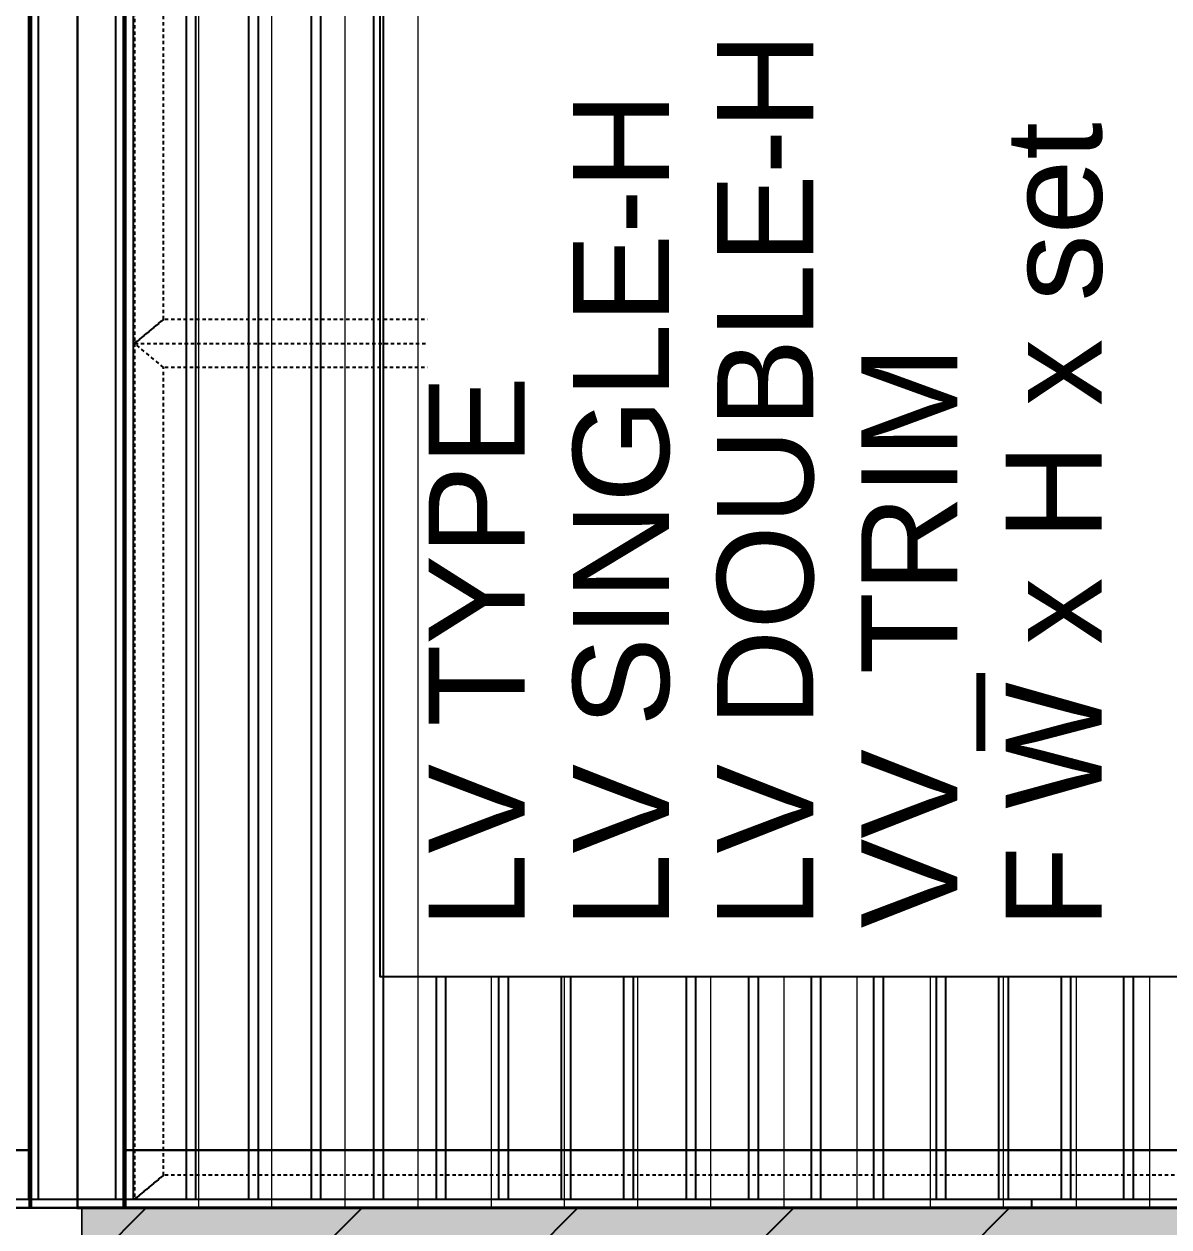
# Model space of a CAD drawing. Header units: millimetres. Extents: x -1379 to 1385823, y -4884429 to 548763.
# Drawn here: x 670190 to 671381, y -2335170 to -2333919 of the extents above; entities that cross this region are included whole.
import ezdxf
from ezdxf.enums import TextEntityAlignment as Align
from ezdxf.xclip import XClip

# ---------------------------------------------------------------- set-up
doc = ezdxf.new("R2010")
doc.units = ezdxf.units.MM
doc.header["$XCLIPFRAME"] = 0
doc.set_wipeout_variables(frame=1)
for name, pattern in [('CENTER', [50.8, 31.75, -6.35, 6.35, -6.35]), ('TA_GL_000.70000', [1.925, 0.7, -0.175, 0.175, -0.175, 0.7]), ('TA_HL_001.00000', [6.5, 3.55, -2.95])]:
    doc.linetypes.add(name, pattern=pattern)
for name, color, linetype in [('000 - 0_SYM_DWG_GRIDLINE_MAIN_COLOR_251', 7, 'Continuous'), ('000 - 0_SYM_DWG_SLOPE-SYM_TEXT_COLOR_3', 7, 'Continuous'), ('000 - CONCRETE_COL_HATCH_', 7, 'Continuous'), ('000 - GRID', 7, 'CENTER'), ('010 - ASPG_EXTR_MAIN_COLOR_2', 7, 'Continuous'), ('010 - ASPG_EXTR_WIPEOUT_', 7, 'Continuous'), ('010 - ASPG_FRAMING_MAIN_COLOR_1', 7, 'Continuous'), ('010 - ASPG_FRAMING_SUB_COLOR_2', 7, 'Continuous')]:
    doc.layers.add(name, color=color, linetype=linetype)
for name, color, linetype, plot in [('000 - CONCRETE_EX_LOUVERS_DEF_SUB', 7, 'Continuous', False), ('000 - ESTIMATE_ASPG_MAIN_COLOR_6', 7, 'Continuous', False), ('000 - ESTIMATE_ASPG_TEXT_COLOR_1', 7, 'Continuous', False), ('000 - ESTIMATE_ASPG_WIPEOUT_', 7, 'Continuous', False)]:
    doc.layers.add(name, color=color, linetype=linetype, plot=plot)
doc.layers.add('A-GLAZ-CURT', color=7, linetype='Continuous', lineweight=35)
doc.layers.add('WALL-E', color=7, linetype='Continuous', lineweight=50)
doc.styles.add('_Arial', font='arial.ttf')
doc.styles.add('ARIAL', font='arial.ttf')
doc.styles.add('TA', font='', dxfattribs={"height": 4.5})
doc.styles.get('TA').set_extended_font_data('Cordia New')

# ---------------------------------------------------------------- blocks, each defined once
blk = doc.blocks.new('DPA_CP_Entrance Louver Grill Vertical Z - Louver Grill Vertical Z-5243039-IV01 - ELEVATION 4')
at = {"layer": '000 - CONCRETE_EX_LOUVERS_DEF_SUB', "color": 7}
for p, q in [((2315227.7, 109885), (2313960.2, 109885)), ((2315227.7, 109885), (2313960.2, 109885)), ((2313960.2, 109885), (2315227.7, 109885)), ((2315227.7, 109885), (2313960.2, 109885)), ((2313959.7, 109825), (2313909.7, 109825)), ((2313909.7, 109825), (2313959.7, 109825)), ((2313959.7, 109825), (2313909.7, 109825)), ((2313909.7, 109825), (2313957.7, 109825)), ((2313909.7, 109825), (2315277.7, 109825)), ((2315277.7, 109825), (2313909.7, 109825)), ((2313957.7, 109825), (2313959.7, 109825))]:
    blk.add_line(p, q, dxfattribs=at)
blk = doc.blocks.new('DPA_CP_Entrance Louver Grill Vertical Z - Louver Grill Vertical Z-V174-IV01 - ELEVATION 4')
at = {"layer": '000 - CONCRETE_EX_LOUVERS_DEF_SUB', "color": 7}
for p, q in [((2313859.7, 109885), (2312460.2, 109885)), ((2313859.7, 109885), (2312460.2, 109885)), ((2312460.2, 109885), (2313859.7, 109885)), ((2313859.7, 109885), (2312460.2, 109885)), ((2312409.7, 109825), (2313909.7, 109825)), ((2313909.7, 109825), (2312409.7, 109825)), ((2313909.7, 109825), (2313859.7, 109825)), ((2313859.7, 109825), (2313909.7, 109825)), ((2313859.7, 109825), (2313861.7, 109825)), ((2313909.7, 109825), (2313859.7, 109825)), ((2313861.7, 109825), (2313909.7, 109825))]:
    blk.add_line(p, q, dxfattribs=at)
blk = doc.blocks.new('DPA_CP_Entrance Louver Grill Vertical Z - Louver Grill Vertical Z-V176-IV01 - ELEVATION 4')
at = {"layer": '000 - CONCRETE_EX_LOUVERS_DEF_SUB', "color": 7}
for p, q in [((2313860.2, 111625), (2313860.2, 109825)), ((2313860.2, 109825), (2313860.2, 111625)), ((2313862.2, 111625), (2313862.2, 109825)), ((2313862.2, 111625), (2313862.2, 109825)), ((2313910.2, 109825), (2313910.2, 111625)), ((2313910.2, 109825), (2313910.2, 111625)), ((2313910.2, 111625), (2313910.2, 109825)), ((2313910.2, 111625), (2313910.2, 109825)), ((2313860.2, 111575), (2313860.2, 109885)), ((2313860.2, 109885), (2313860.2, 111575)), ((2313860.2, 111575), (2313860.2, 109885)), ((2313860.2, 109885), (2313860.2, 111575)), ((2312460.2, 109885), (2313860.2, 109885)), ((2312460.2, 109885), (2313860.2, 109885)), ((2313860.2, 109885), (2312460.2, 109885)), ((2312460.2, 109885), (2313860.2, 109885)), ((2313910.2, 109825), (2313910.2, 109885)), ((2313910.2, 109885), (2313910.2, 109825)), ((2313910.2, 109825), (2312410.2, 109825)), ((2312410.2, 109825), (2313910.2, 109825)), ((2313860.2, 109825), (2313910.2, 109825)), ((2313910.2, 109825), (2313860.2, 109825)), ((2313860.2, 109825), (2313910.2, 109825)), ((2313862.2, 109825), (2313860.2, 109825)), ((2313910.2, 109825), (2313862.2, 109825))]:
    blk.add_line(p, q, dxfattribs=at)
blk = doc.blocks.new('DPA_CP_Entrance Louver Grill Vertical Z - Louver Grill Vertical Z-5242974-IV01 - ELEVATION 4')
at = {"layer": '000 - CONCRETE_EX_LOUVERS_DEF_SUB', "color": 7}
for p, q in [((2313910.2, 111625), (2313910.2, 109825)), ((2313910.2, 109825), (2313910.2, 111625)), ((2313910.2, 109825), (2313910.2, 111625)), ((2313910.2, 109825), (2313910.2, 111625)), ((2313958.2, 109825), (2313958.2, 111625)), ((2313958.2, 109825), (2313958.2, 111625)), ((2313960.2, 111625), (2313960.2, 109825)), ((2313960.2, 109825), (2313960.2, 111625)), ((2313960.2, 109885), (2313960.2, 111575)), ((2313960.2, 109885), (2313960.2, 111575)), ((2313960.2, 109885), (2313960.2, 111575)), ((2313960.2, 109885), (2313960.2, 111575)), ((2313910.2, 109825), (2313910.2, 109885)), ((2313910.2, 109885), (2313910.2, 109825)), ((2313960.2, 109885), (2315227.7, 109885)), ((2313960.2, 109885), (2315227.7, 109885)), ((2315227.7, 109885), (2313960.2, 109885)), ((2313960.2, 109885), (2315227.7, 109885)), ((2313910.2, 109825), (2313960.2, 109825)), ((2313960.2, 109825), (2313910.2, 109825)), ((2313958.2, 109825), (2313910.2, 109825)), ((2313910.2, 109825), (2313960.2, 109825)), ((2315277.7, 109825), (2313910.2, 109825)), ((2313910.2, 109825), (2315277.7, 109825)), ((2313960.2, 109825), (2313958.2, 109825))]:
    blk.add_line(p, q, dxfattribs=at)
blk = doc.blocks.new('GM_Louver Grill Vertical Z1 - Z Profile-V175-IV01 - ELEVATION 4')
at = {"layer": '000 - CONCRETE_EX_LOUVERS_DEF_SUB', "color": 7, "lineweight": 9}
blk.add_line((2311866.5, 109825), (2311866.5, 111625), dxfattribs=at)
blk = doc.blocks.new('DPA_Curved type B 1 - Curved Type B-5847192-IV01 - ELEVATION 4')
at = {"layer": 'A-GLAZ-CURT', "color": 7}
for p, q in [((2313959.7, 109825), (2313909.7, 109825)), ((2313909.7, 109825), (2315497.7, 109825)), ((2314703.7, 109825), (2313959.7, 109825)), ((2315447.7, 109825), (2314703.7, 109825))]:
    blk.add_line(p, q, dxfattribs=at)
blk = doc.blocks.new('C-1-IV01_REV00_20260605-145658_ELEVATION_4_EX')
at = {"layer": '000 - CONCRETE_EX_LOUVERS_DEF_SUB', "color": 7, "lineweight": 9}
for p, q in [((12040, 109825), (16165, 109825)), ((15695, 109825), (13845, 109825)), ((13845, 109825), (15695, 109825)), ((15695, 109825), (13845, 109825)), ((13845, 109825), (15695, 109825)), ((16155, 109825), (14582, 109825)), ((15895, 109825), (15695, 109825)), ((15695, 109825), (15895, 109825))]:
    blk.add_line(p, q, dxfattribs=at)
at = {"layer": 'WALL-E', "color": 7, "lineweight": 9}
for p, q in [((16145, 109825), (11582, 109825)), ((11582, 109825), (15895, 109825)), ((15895, 109825), (11582, 109825)), ((11582, 109825), (16145, 109825)), ((14582, 109825), (14582, 106775)), ((14582, 106775), (14582, 109825))]:
    blk.add_line(p, q, dxfattribs=at)
at = {"layer": '000 - CONCRETE_EX_LOUVERS_DEF_SUB', "color": 7}
for name, p in [('DPA_CP_Entrance Louver Grill Vertical Z - Louver Grill Vertical Z-V174-IV01 - ELEVATION 4', (-2299332.7, 0)), ('DPA_CP_Entrance Louver Grill Vertical Z - Louver Grill Vertical Z-V176-IV01 - ELEVATION 4', (-2299332.7, 0)), ('DPA_CP_Entrance Louver Grill Vertical Z - Louver Grill Vertical Z-5243039-IV01 - ELEVATION 4', (-2299332.7, 0)), ('DPA_CP_Entrance Louver Grill Vertical Z - Louver Grill Vertical Z-5242974-IV01 - ELEVATION 4', (-2299332.7, 0)), ('GM_Louver Grill Vertical Z1 - Z Profile-V175-IV01 - ELEVATION 4', (-2297239, 0)), ('GM_Louver Grill Vertical Z1 - Z Profile-V175-IV01 - ELEVATION 4', (-2297162.9, 0)), ('GM_Louver Grill Vertical Z1 - Z Profile-V175-IV01 - ELEVATION 4', (-2297086.8, 0)), ('GM_Louver Grill Vertical Z1 - Z Profile-V175-IV01 - ELEVATION 4', (-2297010.7, 0)), ('GM_Louver Grill Vertical Z1 - Z Profile-V175-IV01 - ELEVATION 4', (-2296934.6, 0)), ('GM_Louver Grill Vertical Z1 - Z Profile-V175-IV01 - ELEVATION 4', (-2296858.5, 0)), ('GM_Louver Grill Vertical Z1 - Z Profile-V175-IV01 - ELEVATION 4', (-2296782.4, 0)), ('GM_Louver Grill Vertical Z1 - Z Profile-V175-IV01 - ELEVATION 4', (-2296706.3, 0)), ('GM_Louver Grill Vertical Z1 - Z Profile-V175-IV01 - ELEVATION 4', (-2296630.2, 0)), ('GM_Louver Grill Vertical Z1 - Z Profile-V175-IV01 - ELEVATION 4', (-2296554.1, 0)), ('GM_Louver Grill Vertical Z1 - Z Profile-V175-IV01 - ELEVATION 4', (-2296478, 0)), ('GM_Louver Grill Vertical Z1 - Z Profile-V175-IV01 - ELEVATION 4', (-2296401.9, 0)), ('GM_Louver Grill Vertical Z1 - Z Profile-V175-IV01 - ELEVATION 4', (-2296325.9, 0)), ('GM_Louver Grill Vertical Z1 - Z Profile-V175-IV01 - ELEVATION 4', (-2296249.8, 0)), ('GM_Louver Grill Vertical Z1 - Z Profile-V175-IV01 - ELEVATION 4', (-2296173.7, 0))]:
    blk.add_blockref(name, p, dxfattribs=at)
at = {"layer": 'A-GLAZ-CURT', "color": 7}
blk.add_blockref('DPA_Curved type B 1 - Curved Type B-5847192-IV01 - ELEVATION 4', (-2299332.7, 0), dxfattribs=at)
blk = doc.blocks.new('*U2276')
at = {"layer": '000 - 0_SYM_DWG_GRIDLINE_MAIN_COLOR_251', "color": 7, "linetype": 'ByBlock', "ltscale": 5}
blk.add_line((10, 0), (-345.735, 0), dxfattribs=at)
at = {"color": 7, "style": 'TA', "flags": 1}
blk.add_attdef('LOCATION', (6, -6), '', height=4.5, rotation=270, dxfattribs=at)
at = {"layer": '000 - 0_SYM_DWG_SLOPE-SYM_TEXT_COLOR_3', "color": 7, "style": 'ARIAL'}
blk.add_attdef('GRID-HEAD', text='', height=4, rotation=90, dxfattribs=at).set_placement((25.6, 0), align=Align.MIDDLE_CENTER)
blk = doc.blocks.new('C-1-IV01_REV00_20260614-165118_ELEVATION_4_DIMS')
at = {"layer": '000 - GRID', "color": 7, "linetype": 'TA_GL_000.70000', "xscale": 50, "yscale": 50, "zscale": 50, "rotation": 270}
blk.add_blockref('*U2276', (15570, 100000), dxfattribs=at)
blk = doc.blocks.new('*U2534')
at = {"color": 7}
blk.add_wipeout([(50, 0), (1450, 0), (1450, 1780), (50, 1780)], dxfattribs=at).dxf.layer = '010 - ASPG_EXTR_WIPEOUT_'
at = {"layer": '010 - ASPG_FRAMING_SUB_COLOR_2', "color": 7}
blk.add_lwpolyline([(50, 0), (1450, 0), (1450, 1780), (50, 1780)], close=True, dxfattribs=at)
at = {"color": 7}
blk.add_wipeout([(1450, 0), (1550, 0), (1550, 1780), (1450, 1780)], dxfattribs=at).dxf.layer = '010 - ASPG_EXTR_WIPEOUT_'
at = {"layer": '010 - ASPG_FRAMING_MAIN_COLOR_1', "color": 7}
for points in [[(1450, 0), (1460, 0), (1460, 1780), (1450, 1780)], [(1540, 0), (1550, 0), (1550, 1780), (1540, 1780)]]:
    blk.add_lwpolyline(points, close=True, dxfattribs=at)
at = {"layer": '010 - ASPG_FRAMING_SUB_COLOR_2', "color": 7}
blk.add_lwpolyline([(1450, 0), (1550, 0), (1550, 1780), (1450, 1780)], close=True, dxfattribs=at)
blk = doc.blocks.new('*U2533')
at = {"color": 7}
blk.add_wipeout([(50, 0), (1360, 0), (1360, 1780), (50, 1780)], dxfattribs=at).dxf.layer = '010 - ASPG_EXTR_WIPEOUT_'
at = {"layer": '010 - ASPG_EXTR_MAIN_COLOR_2', "color": 7}
for points in [[(113.5, 0), (123.8, 0), (123.8, 1780), (113.5, 1780)], [(178.5, 0), (188.8, 0), (188.8, 1780), (178.5, 1780)], [(243.5, 0), (253.8, 0), (253.8, 1780), (243.5, 1780)], [(308.5, 0), (318.8, 0), (318.8, 1780), (308.5, 1780)], [(373.5, 0), (383.8, 0), (383.8, 1780), (373.5, 1780)], [(438.5, 0), (448.8, 0), (448.8, 1780), (438.5, 1780)], [(503.5, 0), (513.8, 0), (513.8, 1780), (503.5, 1780)], [(568.5, 0), (578.8, 0), (578.8, 1780), (568.5, 1780)], [(633.5, 0), (643.8, 0), (643.8, 1780), (633.5, 1780)], [(698.5, 0), (708.8, 0), (708.8, 1780), (698.5, 1780)], [(763.5, 0), (773.8, 0), (773.8, 1780), (763.5, 1780)], [(828.5, 0), (838.8, 0), (838.8, 1780), (828.5, 1780)], [(893.5, 0), (903.8, 0), (903.8, 1780), (893.5, 1780)], [(958.5, 0), (968.8, 0), (968.8, 1780), (958.5, 1780)], [(1023.5, 0), (1033.8, 0), (1033.8, 1780), (1023.5, 1780)], [(1088.5, 0), (1098.8, 0), (1098.8, 1780), (1088.5, 1780)]]:
    blk.add_lwpolyline(points, close=True, dxfattribs=at)
at = {"layer": '010 - ASPG_FRAMING_SUB_COLOR_2', "color": 7}
blk.add_lwpolyline([(50, 0), (1360, 0), (1360, 1780), (50, 1780)], close=True, dxfattribs=at)
at = {"color": 7}
blk.add_wipeout([(-50, 0), (50, 0), (50, 1780), (-50, 1780)], dxfattribs=at).dxf.layer = '010 - ASPG_EXTR_WIPEOUT_'
at = {"layer": '010 - ASPG_EXTR_MAIN_COLOR_2', "color": 7}
blk.add_lwpolyline([(48.5, 0), (58.8, 0), (58.8, 1780), (48.5, 1780)], close=True, dxfattribs=at)
at = {"layer": '010 - ASPG_FRAMING_MAIN_COLOR_1', "color": 7}
for points in [[(-50, 0), (-40, 0), (-40, 1780), (-50, 1780)], [(40, 0), (50, 0), (50, 1780), (40, 1780)]]:
    blk.add_lwpolyline(points, close=True, dxfattribs=at)
at = {"layer": '010 - ASPG_FRAMING_SUB_COLOR_2', "color": 7}
blk.add_lwpolyline([(-50, 0), (50, 0), (50, 1780), (-50, 1780)], close=True, dxfattribs=at)
blk = doc.blocks.new('*U2536')
at = {"layer": '010 - ASPG_FRAMING_MAIN_COLOR_1', "color": 7, "linetype": 'ByBlock'}
for points in [[(0, 0), (0, 1300), (25, 1270), (25, 30), (0, 0)], [(890, 1300), (0, 1300), (25, 1270), (865, 1270)], [(890, 0), (890, 1300), (865, 1270), (865, 30), (890, 0)], [(25, 30), (865, 30), (890, 0), (0, 0), (25, 30)]]:
    blk.add_lwpolyline(points, close=True, dxfattribs=at)
blk = doc.blocks.new('C-1-IV01_REV00-1_20260614-181020_ELEVATION_4_PRECAST')
at = {"layer": '000 - CONCRETE_COL_HATCH_'}
h = blk.add_hatch(dxfattribs=at)
h.set_pattern_fill('ANSI31')
h.set_pattern_definition([(45, (0, 0), (-112.2532, 112.2532), [])])
h.paths.add_polyline_path([(14582, 109825), (14582, 103675), (16372.1, 103675), (16372.1, 109825)])
h.paths.add_polyline_path([(13072, 103675), (13072, 109825), (782.9, 109825), (782.9, 103675)])
h = blk.add_hatch(dxfattribs=at)
h.set_pattern_fill('AR-CONC', scale=0.05)
h.set_pattern_definition([(50, (0, 0), (455.4617, -39.8477), [47.625, -523.875]), (355, (0, 0), (-88.1086, 477.6421), [38.1, -419.1015]), (100.45144, (37.96, -3.3), (367.3531, 437.7944), [40.475, -445.2256]), (46.1842, (0, 127), (677.6976, -105.1058), [71.4375, -785.8125]), (96.63556, (56.5, 118.24), (593.5103, 618.5653), [60.7126, -667.839]), (351.18415, (0, 127), (593.5103, 618.5653), [57.15, -628.6493]), (21, (63.5, 95.25), (379.036, -255.663), [47.625, -523.875]), (326, (63.5, 95.25), (154.505, 460.47), [38.1, -419.1]), (71.45144, (95.1, 73.94), (533.541, 204.807), [40.475, -445.2248]), (37.5, (0, 0), (7.7215, 211.3876), [0, -414.02, 0, -425.45, 0, -420.6875]), (7.5, (0, 0), (167.04916, 250.45144), [0, -242.57, 0, -404.495, 0, -160.3375]), (327.5, (-141.6, 0), (338.9765, -14.32186), [0, -158.75, 0, -495.3, 0, -657.225]), (317.5, (-205.1, 0), (370.32295, 63.5662), [0, -206.375, 0, -328.93, 0, -466.725])])
h.paths.add_polyline_path([(13072, 103675), (13072, 109825), (782.9, 109825), (782.9, 103675)])
h.paths.add_polyline_path([(14582, 109825), (14582, 103675), (16372.1, 103675), (16372.1, 109825)])
at = {"color": 7}
blk.add_lwpolyline([(782.9, 103675), (16372.1, 103675), (16372.1, 109825), (782.9, 109825)], close=True, dxfattribs=at)
blk = doc.blocks.new('A$Cd3cf6656')
at = {"color": 7}
blk.add_wipeout([(-964.7, -457.4), (1855.6, -457.4), (1855.6, 457.4), (-964.7, 457.4)], dxfattribs=at).dxf.layer = '000 - ESTIMATE_ASPG_WIPEOUT_'
at = {"layer": '000 - ESTIMATE_ASPG_MAIN_COLOR_6', "color": 7}
blk.add_lwpolyline([(-964.7, -457.4), (1855.6, -457.4), (1855.6, 507.4), (-964.7, 507.4)], close=True, dxfattribs=at)
at = {"layer": '000 - ESTIMATE_ASPG_TEXT_COLOR_1', "color": 7, "style": '_Arial'}
for s, p in [('LV TYPE', (-914.7, 356.5)), ('LV SINGLE-H', (-914.7, 206.5)), ('LV DOUBLE-H', (-914.7, 56.5)), ('VV_TRIM', (-914.7, -93.5)), ('F W x H x set', (-914.7, -243.5))]:
    blk.add_text(s, height=100, dxfattribs=at).set_placement(p)
for tag, p in [('LV_TYPE_VAL', (138.1, 356.5)), ('LV_SIN-H_VAL', (138.1, 206.5)), ('LV_DOU-H_VAL', (138.1, 56.5)), ('V-TRIM_VAL', (138.1, -93.5)), ('FRAME_VAL', (138.1, -243.5)), ('FRAME_SET', (138.1, -393.5))]:
    blk.add_attdef(tag, p, '', height=100, dxfattribs=at)
blk = doc.blocks.new('A$C7174f569')
at = {"color": 7, "rotation": 90}
blk.add_blockref('A$Cd3cf6656', (227270.7, 13595.6), dxfattribs=at)

msp = doc.modelspace()

# ---------------------------------------------------------------- block references
at = {"color": 7}
msp.add_blockref('C-1-IV01_REV00_20260614-165118_ELEVATION_4_DIMS', (655667.8, -2444975.4), dxfattribs=at)

# ---------------------------------------------------------------- next in the draw order: block references
msp.add_blockref('*U2534', (668744.8, -2335141.4), dxfattribs=at)

# ---------------------------------------------------------------- next in the draw order: block references
msp.add_blockref('*U2533', (670244.8, -2335141.4), dxfattribs=at)

# ---------------------------------------------------------------- next in the draw order: block references
msp.add_blockref('C-1-IV01_REV00-1_20260614-181020_ELEVATION_4_PRECAST', (655667.8, -2444975.4), dxfattribs=at)

# ---------------------------------------------------------------- next in the draw order: block references
ref = msp.add_blockref('C-1-IV01_REV00_20260605-145658_ELEVATION_4_EX', (655667.8, -2444975.4), dxfattribs=at)
XClip(ref).set_block_clipping_path([(-1731.8749551864, 99504.3722498701), (18667.8333906819, 116111.7620017761)])
at = {"color": 7, "linetype": 'TA_HL_001.00000', "yscale": -1, "rotation": 90}
for p in [(670304.8, -2334251.4), (670304.8, -2335141.4)]:
    msp.add_blockref('*U2536', p, dxfattribs=at)

# ---------------------------------------------------------------- next in the draw order: block references
at = {"color": 7}
msp.add_blockref('A$C7174f569', (443796.4, -2347540.5), dxfattribs=at)

doc.saveas('drawing.dxf')
